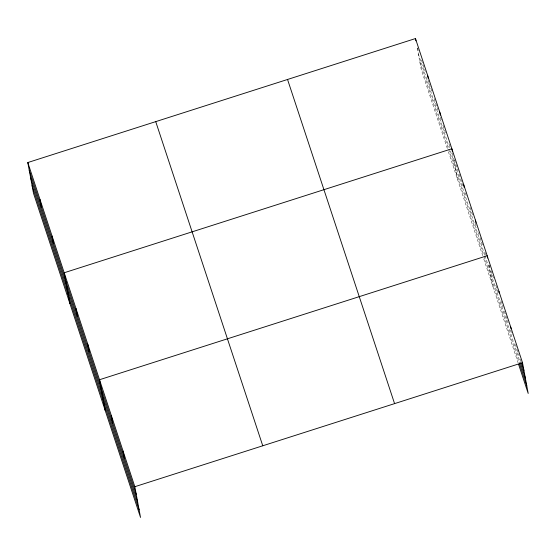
<?xml version="1.0" encoding="UTF-8"?>
<svg xmlns="http://www.w3.org/2000/svg" width="556" height="556" viewBox="0 0 556 556"><rect width="100%" height="100%" fill="white"/><g stroke="black" fill="none" stroke-linecap="round" stroke-linejoin="round"><path stroke-width="0.42" stroke-dasharray="2.78 2.08" d="M417.438 47.879L419.057 52.771M421.483 60.124L425.257 71.55M427.946 79.716L429.03 82.983M429.295 83.796L431.72 91.142M434.146 98.488L437.919 109.921M440.352 117.267L441.964 122.167M443.042 125.434L445.467 132.78M449.241 144.212L450.325 147.472M452.209 153.192L453.015 155.638M454.356 159.697L458.102 171.039M459.173 174.285L462.919 185.628M465.33 192.925L466.401 196.164M470.147 207.506L472.551 214.804M475.227 222.907L476.833 227.765M478.438 232.63L478.973 234.25M480.043 237.495L482.455 244.786M484.86 252.083L485.93 255.322M489.141 265.045L489.947 267.478M491.017 270.716L493.422 278.014M495.834 285.304L498.239 292.602M500.914 300.706L503.055 307.183M504.396 311.235L508.142 322.584M510.547 329.875L512.152 334.74M515.363 344.463L519.109 355.812M520.18 359.051L521.25 362.29M418.307 53.849L449.304 147.736M450.388 151.003L484.665 254.829M484.936 255.635L519.985 361.796M419.759 61.688L483.713 255.371M483.977 256.184L519.297 363.151M447.316 148.487L421.17 69.298L416.896 46.245M448.393 151.753L482.712 255.684M483.783 258.929L518.032 362.658M488.919 265.115L492.88 286.479M453.599 158.147L457.56 179.512"/><path stroke-width="0.83" d="M27.8 162.547L134.83 486.702L140.529 517.448L33.499 193.293L27.8 162.547L415.471 38.552L522.501 362.707L528.2 393.453L518.567 364.277M134.83 486.702L522.501 362.707M521.521 363.103L523.926 370.393M520.256 362.609L525.337 378.004M519.297 363.151L526.789 385.843M287.542 79.473L394.572 403.621M155.729 121.632L262.759 445.78M29.225 170.24L136.255 494.395M30.636 177.85L137.666 502.005M32.088 185.69L139.118 509.838M510.728 327.046L511.013 328.582M498.954 291.393L499.239 292.929M487.612 258.04L487.181 255.732L99.51 379.734L105.209 410.481M475.408 220.079L475.839 222.386M463.635 184.418L464.204 187.497M452.431 151.837L451.861 148.765L64.19 272.76L69.889 303.506M439.733 112.027L440.303 115.099M427.599 75.289L428.176 78.368M415.471 38.552L415.902 40.859M123.057 451.048L124.481 458.735M111.283 415.388L112.708 423.081M87.737 344.074L89.162 351.767M75.963 308.42L77.388 316.107M52.062 236.022L53.487 243.716M39.928 199.284L41.352 206.978"/></g></svg>
